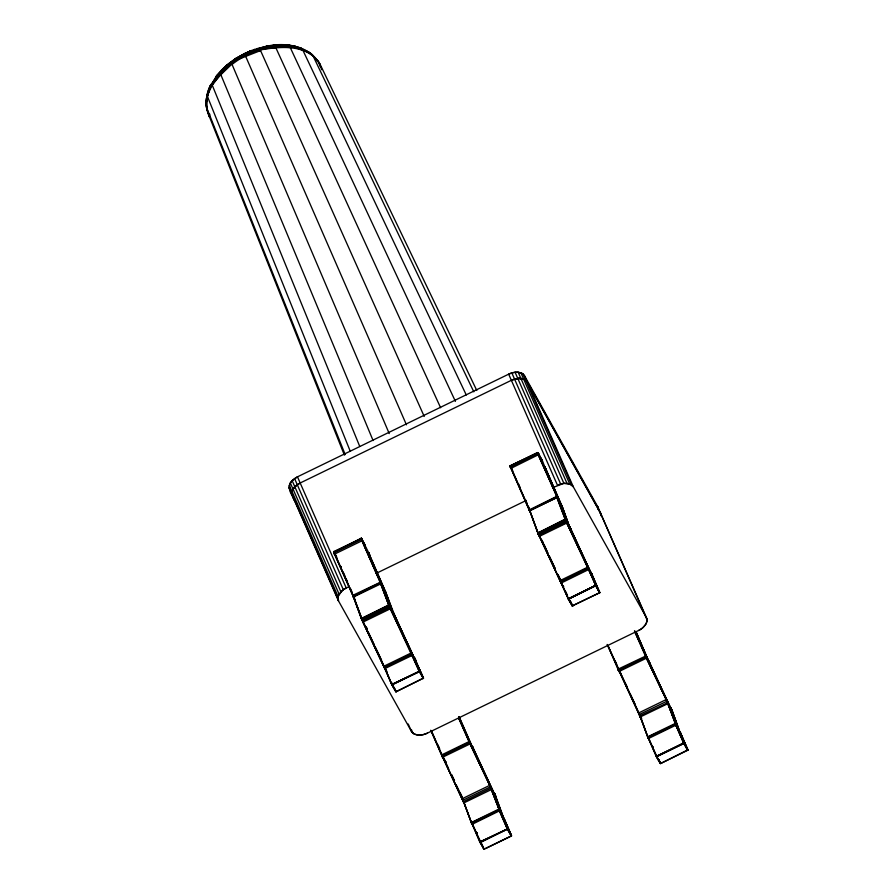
<?xml version="1.0" encoding="UTF-8"?>
<svg xmlns="http://www.w3.org/2000/svg" width="894" height="894" viewBox="0 0 894 894"><rect width="100%" height="100%" fill="white"/><g stroke="black" fill="none" stroke-linecap="round" stroke-linejoin="round"><path stroke-width="1.34" d="M212.001 83.801L210.772 84.751C205.195 94.63 205.095 106.889 209.609 117.181L344.391 455.113M493.991 793.403L495.645 796.107L495.645 797.169L494.684 794.922L503.613 818.457L503.825 817.921L511.547 835.812L504.261 819.027L511.435 835.991L483.989 849.289L471.63 822.357L498.673 809.215L499.411 809.774L491.354 788.407L469.618 743.059L442.273 756.447M458.913 717.927L469.786 742.322L468.97 741.629L441.927 754.782L442.251 755.754L463.93 802.89L491.767 789.368L490.806 788.251L463.528 801.616L472.032 824.369L499.735 810.735L511.491 835.801L485.442 848.507M607.842 645.457L640.138 715.658L648.407 738.623L648.016 736.622L675.283 723.425L687.899 749.798L660.588 763.532L687.866 750.211L680.625 733.214L687.933 749.932L684.022 743.372L675.328 723.872L667.08 701.175L639.478 714.407L640.316 717.156L638.774 712.898L665.918 699.7L668.142 703.634L635.299 632.192M333.719 552.179L361.176 538.736L381.257 583.827L380.565 582.15L352.996 595.248L352.996 596.253L380.308 582.709L381.257 583.827L361.288 538.344L362.338 539.697L360.964 538.367L333.719 552.179L334.501 554.146L362.338 540.624L361.556 538.624L360.964 538.367L380.52 583.234L389.303 606.534L419.387 671.685L392.086 684.882L396.098 691.732L423.488 678.11L393.505 612.859M423.477 678.077L411.933 653.704L384.129 667.215L383.749 666.432L362.942 622.135L390.689 608.613L390.108 607.194L362.271 620.693L361.735 619.374L362.293 620.749L362.003 619.061L389.046 605.92L390.779 608.635L380.565 582.15M472.032 824.369L462.489 798.577L489.644 785.39L499.858 810.836L499.165 810.132L472.021 823.318L472.032 824.369L463.092 800.141L490.337 786.91L491.309 788.284L469.283 742.311L458.6 717.994M504.261 819.027L504.261 820.033L494.315 793.112L495.812 797.035L495.354 795.414M545.217 467.45L544.893 466.947L545.709 469.283L542.177 460.142L537.685 452.61L510.306 465.774L529.371 509.513L537.775 532.902L565.142 519.191L567.154 522.901L556.828 496.326L529.114 509.949L529.371 510.519L556.683 496.975L557.644 498.092L538.188 454.834C535.763 450.453 540.423 455.024 537.45 452.643L510.306 465.774L510.887 468.411L538.188 454.834C538.937 452.107 536.489 452.073 538.378 453.37M588.174 567.947L589.034 569.512L587.961 568.003L560.516 581.48L539.328 536.4L567.064 522.878L566.785 522.141L538.993 535.707L537.763 532.612L537.942 533.316L565.466 519.235L566.461 521.437L538.657 534.958L538.389 534.377L538.378 533.327L565.421 520.185L567.12 522.889L565.421 520.185M561.879 505.825C562.628 509.323 560.985 502.942 562.214 506.641L569.813 527.728L561.924 505.915L544.938 466.992L561.79 506.35M570.707 529.024L569.702 526.655L591.068 573.345L569.735 526.745M687.765 750.256L680.2 732.186L680.904 733.862M336.814 557.342L334.021 551.531L334.49 554.079L333.92 551.509L361.511 538.423M538.255 453.18L510.407 466.154L510.865 468.344L510.217 465.83L511.144 466.992L510.686 466.21L527.896 457.84M471.853 823.452L479.888 842.271L484.09 849.233L480.044 841.891L480.413 842.383L507.736 828.917L499.064 809.595L490.951 788.329L499.187 809.282M570.16 527.784L570.73 529.17L569.735 526.845L571.244 530.913M591.694 573.747L599.773 592.655L572.149 605.942L599.796 592.655L591.023 572.272M369.602 554.604L361.701 538.803L362.338 539.697M207.587 94.183C204.737 101.625 206.782 110.04 209.609 117.181L209.632 116.242C204.29 107.146 205.866 96.384 209.721 87.087L207.475 96.563L206.559 107.448L345.185 454.588M423.465 678.166L396.12 691.721L391.818 684.525L419.554 671.159L391.963 684.648L384.778 667.662L411.821 654.52L412.648 655.246L389.616 607.216L380.039 582.106M392.041 684.301L392.343 684.826L391.907 684.391L392.343 684.826L392.075 684.312L419.632 671.461L412.134 654.442L411.117 653L384.074 666.142L384.129 667.215C383.649 664.935 385.839 671.55 383.772 666.354L362.606 621.341L389.952 607.954L390.745 608.624L390.041 607.629M507.736 828.827L480.145 841.835L480.38 842.405L507.736 828.827L480.145 841.835L480.357 842.383M683.787 742.892L687.687 750.368L683.608 743.037L675.551 724.397L683.776 743.026L656.386 756.335L683.575 742.959L683.944 743.45L656.699 756.536L648.184 737.058L675.786 724.039L676.244 725.101L675.451 724.442L648.407 737.584L648.407 738.623L647.77 737.069M476.793 390.466L319.773 63.642C305.502 42.186 276.861 47.013 255.293 50.79L254.41 49.472C239.536 54.825 225.646 63.832 216.057 76.482L206.615 97.278M442.396 756.313L463.93 802.89L462.489 798.577M511.469 835.979L507.189 828.693L498.673 809.215M423.465 678.088L419.118 671.126L423.331 678.479M660.61 763.465L656.632 756.335M504.797 821.251L511.312 836.114L507.323 828.984L499.277 810.12M539.283 535.361L561.208 583.044L588.911 569.422L595.873 585.883L599.729 592.666L595.717 585.335L568.282 598.667L538.21 533.461L538.669 534.891L529.371 509.513M683.809 743.428L656.799 756.648C654.33 754 664.633 770.829 658.878 759.732M419.252 671.282L411.821 654.52M560.884 582.318L588.52 568.707L596.007 585.726L568.651 599.047L572.573 605.964L570.171 600.734M480.313 842.394L471.797 822.793L498.953 809.606M657.917 758.414L660.476 763.543L656.274 756.536L648.027 737.449L648.385 738.556L676.188 725.045L675.875 724.419L676.032 724.989M362.282 539.618C360.885 537.808 360.986 537.629 362.282 540.568L361.355 539.495L334.311 552.648L334.49 554.001L333.831 551.564L334.758 552.727M530.354 456.644L537.909 452.699L557.186 497.008L556.638 496.304M385.716 592.856L393.494 613.887L385.549 591.66L368.529 552.693L369.568 554.794M510.865 467.406L510.306 465.774L510.865 467.406L510.161 466.165L510.452 467.383L538.177 453.806L556.951 496.416L557.644 498.092L556.906 497.5L529.863 510.653L529.818 511.625L529.628 510.876M596.007 585.726L565.042 519.224M396.143 691.688L395.774 691.677M572.305 605.875C560.437 585.402 579.524 618.871 569.959 600.757M292.494 494.65L289.79 489.811A12.985 8.236 -23.7 0 1 290.36 483.017L292.148 480.659L297.478 476.826L508.664 374.173C513.547 371.904 520.9 370.708 524.487 375.726L597.494 506.328L646.34 617.463C648.731 623.062 643.244 628.203 638.64 630.46L427.377 733.147C422.493 735.416 415.14 736.6 411.553 731.594L338.513 600.936L292.439 495.98C288.784 490.951 287.689 483.531 293.288 479.564M296.551 503.244C291.813 498.349 289.734 490.169 295.948 485.733M290.36 482.995L339.083 594.119A12.985 8.236 -23.7 0 0 338.513 600.936L338.066 596.533L342.022 590.688A12.985 8.236 -23.7 0 1 346.168 588.04M368.82 553.811L368.507 552.682L385.795 592.778M469.618 743.059L470.412 743.719L469.294 741.573L470.445 743.741L442.608 757.24L441.658 755.061L463.897 802.689M458.913 716.731L473.284 749.083L472.568 747.563M561.622 505.322L561.79 506.093L544.904 467.037L545.709 469.283M561.208 583.044L560.873 582.195L568.461 599.148L595.605 585.358M588.073 567.969L566.315 521.928L588.319 567.969L587.503 567.265L560.46 580.407L568.539 599.114M648.385 738.556L648.172 737.807L656.766 756.581M350.292 451.369L207.475 96.563L210.772 84.751M568.483 598.924L595.583 585.447L599.595 592.789M362.908 621.095L384.442 666.924L391.863 684.782L395.662 691.554M656.799 756.648L656.554 756.168M334.49 554.079L333.708 551.721M529.639 511.156L510.228 466.411M607.115 644.44L640.316 717.156L640.138 715.658L667.784 702.729L666.823 701.142M423.242 678.535L414.414 658.241L415.341 659.537L414.648 658.006L423.421 678.334L394.008 614.055L406.021 640.652M333.786 552.011L334.11 552.492L333.909 551.732M510.485 466.791L511.044 467.048M334.155 552.827L334.591 553.844L334.021 551.889L353.253 595.862L363.076 621.989L361.902 619.117L362.562 620.358M412.603 655.19L384.811 668.634L384.778 667.662M442.329 756.659L442.228 755.464L469.741 742.277L469.384 741.595L469.585 742.232M634.908 631.008L646.172 656.587L618.447 670.344L618.994 671.539L646.82 658.006L646.004 657.325L618.95 670.466L618.994 671.506L618.95 670.466M636.103 631.823L649.2 662.622L672.277 711.099L680.736 734.242L680.412 732.734M463.36 801.505L463.092 800.141M639.288 714.619C641.568 720.218 638.439 711.579 640.07 716.53M671.349 708.908L670.69 707.377L671.64 710.473L649.379 662.51L649.558 663.404M208.838 89.903C215.387 78.303 226.45 70 235.524 60.401L235.39 58.702L251.449 50.556L252.22 51.93L260.556 50.578L424.225 416.448M495.645 796.375L494.315 793.112L494.863 794.788M352.996 595.248L361.556 619.05L353.253 596.611L380.52 583.234L380.252 582.039M556.94 497.299L557.588 498.014L556.526 496.326L565.31 519.615L556.426 496.371M258.925 48.913C279.263 39.917 314.599 44.119 321.672 69.721M462.299 798.688L463.025 799.996M671.126 708.305L672.031 711.434L649.133 661.493M431.556 731.136L442.932 756.983M442.262 756.503L442.251 755.754M618.447 670.344L607.931 645.401M368.551 552.905L369.501 554.883M544.904 467.037L544.893 467.54M334.166 553.352L353.085 595.985L333.931 552.503M510.91 468.188L510.318 466.769L510.887 468.411M353.421 597.058L381.123 583.681L380.52 583.234M384.074 666.142L384.264 667.036L361.355 618.447L388.655 604.959L390.142 607.618M562.259 506.842L561.957 506.093M640.283 716.954L668.086 703.544L646.004 657.325L634.438 631.008M671.875 710.261C672.746 712.529 671.718 709.009 671.819 710.35M361.556 538.624L361.746 538.713M394.399 615.91L395.07 616.48L385.225 590.912L385.403 592.085M362.271 620.693L361.779 618.536L388.823 605.394L390.075 607.171L389.035 605.339M385.873 592.476L385.85 592.677M393.505 613.128L393.528 612.926M471.786 823.542L471.797 822.793M569.891 527.393L569.702 526.655L569.959 527.561M503.836 818.222L504.361 819.977L504.227 819.206M648.184 737.058L647.994 737.639L638.875 712.842M680.233 732.287L680.166 733.158M415.162 659.884L415.33 660.498L414.648 658.006L415.017 659.817M494.248 793.235L494.795 794.643L472.434 746.501L493.51 792.118M472.11 824.056L471.641 823.463M430.729 730.253L442.608 757.274L442.575 756.201M618.48 670.154L619.017 671.461L618.637 670.019M393.762 613.575L394.153 615.128L393.762 614.491M639.758 715.524L618.212 669.103L645.881 655.95M373.089 440.552L220.662 74.303L225.478 67.888L225.735 65.91L235.837 58.602L244.744 53.595L245.124 54.154L251.382 50.712L251.538 51.405M538.3 453.951L537.45 452.643L538.076 453.772M591.705 574.764L590.889 572.451M265.35 47.348L266.278 46.209L267.63 47.404L275.743 47.527L440.608 407.731M481.844 844.271L484.045 849.3L479.922 840.472M207.05 99.815L206.067 103.134L206.38 107.179M472.658 747.496L472.356 746.803L472.758 747.228M494.93 794.721L495.343 795.66L494.773 794.855M649.815 663.236L649.513 662.32M562.125 506.496L569.813 527.728M510.91 467.216L510.284 465.998L510.452 466.702M572.518 605.819L568.629 598.086M210.056 86.014L217.667 74.805L212.716 82.684M209.922 87.478C218.885 70.727 235.077 59.339 251.449 50.556M385.448 592.487L385.146 591.225M587.704 567.176L595.996 585.57M595.907 585.749L599.785 592.554M680.613 733.471L680.915 734.008M483.866 849.166L484.213 849.244M537.696 452.688L538.099 452.934M225.478 67.888L212.28 85.254L359.757 446.475M291.846 493.901L292.494 495.98A12.985 8.247 -23.7 0 1 293.064 489.186L294.852 486.828M339.083 594.119L343.307 589.682L348.716 586.732M561.354 505.613L561.845 506.004M561.231 582.821L560.918 582.117M618.614 669.729L618.212 669.103L618.994 671.539M648.865 661.884L636.126 631.969M254.287 50.388L254.41 49.472M415.196 659.694L415.419 660.442M471.708 822.849L471.753 823.72M647.926 737.483L640.082 716.273M557.23 497.466L529.773 510.709L537.987 532.936L537.998 532.366M216.057 76.482L226.484 65.575L227.568 65.72M395.092 616.447L394.489 615.865L413.821 656.978M560.203 580.575L560.527 581.435M670.556 707.556L671.249 708.841C669.338 704.684 672.869 711.948 671.249 709.054M220.662 74.303C238.776 53.282 267.63 40.521 295.4 46.41L302.865 50.198L466.277 394.992M570.048 528.019L570.238 528.7M570.014 528.186L570.45 529.438M294.808 486.828L300.194 482.995L511.402 380.296M639.411 714.261L638.685 712.954M225.389 66.726L244.598 53.551L251.382 50.712M395.93 691.61L391.684 682.547M395.953 691.643L394.243 687.777M473.809 391.818L312.967 55.73C288.784 37.056 254.03 47.136 232.049 64.435L389.225 433.59M394.869 616.648L393.807 613.586L394.31 614.983M561.611 506.227L561.533 505.49M389.147 605.886L390.03 607.06L389.303 606.534L361.981 620.045L361.735 619.464M566.215 520.844L538.646 533.942L538.657 534.958M414.682 659.079L414.324 658.297M235.29 59.339L251.739 50.992M260.389 47.795L268.748 45.75L270.2 46.935L290.17 47.393L291.992 46.443L302.865 50.198L301.468 48.265L294.059 46.097L292.617 46.399M495.254 796.208L495.868 796.934L495.131 794.9M339.228 549.553L358.896 539.987M376.218 573.367L526.231 500.45M552.481 487.688L563.902 483.375L570.853 484.47M235.39 58.702L242.799 55.26M406.457 424.818L245.068 54.981L252.22 51.93M235.524 60.401L260.556 50.578L259.383 47.885L254.242 49.662M366.92 628.359L367.054 629.152L366.495 627.7M541.641 460.019L537.719 452.576M537.964 453.761L538.601 453.828L537.853 453.057L538.713 453.962M543.898 544.189L547.821 553.051L543.641 544.2M411.117 653L412.648 655.246M469.819 742.981L491.521 789.178M445.447 761.319L445.76 762.403L445.558 761.286M390.522 608.646L390.153 607.875L411.922 654.207M523.616 378.989L517.827 378.419L511.379 380.341A12.985 8.247 -23.7 0 1 520.856 378.441L524.778 379.503M588.107 567.824L587.604 567.209M516.184 378.71L520.889 378.43A12.985 8.247 -23.7 0 1 527.181 381.883L600.265 512.508L646.988 619.542M537.797 452.733L538.669 454.834L537.719 453.124M361.332 538.311L361.578 538.523M260.467 49.148L275.743 47.527L270.2 46.935M268.122 46.063L274.335 45.438M566.461 521.437L566.327 522.219M517.805 378.464L520.889 378.43M635.086 632.214L646.82 658.006M445.257 761.33L445.838 762.392L445.044 761.017M412.022 654.196L412.536 655.157L412.223 654.453M362.025 539.529L361.589 538.78M380.732 583.19L388.924 605.361M543.094 542.658L542.993 541.943M366.182 627.588C364.998 624.694 366.953 629.298 366.395 627.7L366.808 628.393M566.405 521.325L565.254 519.179L565.768 519.805M675.786 724.039L666.22 699.589L667.315 701.656L646.094 657.28L646.362 658.107M341.083 566.606L340.905 566.807M290.17 47.393L278.068 45.058L279.867 44.7L281.766 45.84L290.17 47.393L455.404 401.361M417.867 735.058L414 733.94A12.985 8.236 -23.7 0 1 411.653 731.594M290.516 45.996L288.404 45.605L289.701 45.281L291.992 46.443M491.354 788.407L491.767 789.368L489.912 785.312L490.94 787.39M340.871 566.595L340.759 566.293M518.129 372.262A12.985 8.236 -23.7 0 0 508.664 374.173L557.476 485.263A12.985 8.236 -23.7 0 1 562.292 483.632A12.985 8.247 -23.7 0 1 566.986 483.352L569.69 483.945L573.3 486.817L646.34 617.463A12.985 8.236 -23.7 0 1 645.77 624.258L642.831 627.711A12.985 8.247 -23.7 0 1 638.64 630.46M476.904 833.242L476.536 832.582L477.105 833.219M306.776 51.338L308.43 51.796L312.967 55.73L310.52 53.282L308.81 52.802M470.065 742.981L490.482 786.396M660.331 763.476L658.766 759.755M293.768 46.745L297.21 47.784M244.744 53.595L245.068 54.981M522.04 373.379L518.174 372.262L566.986 483.352M299.982 47.896L309.737 52.746M523.593 379.034L527.225 381.85L600.209 512.497A12.985 8.236 -23.7 0 1 600.924 515.726A12.985 8.247 -23.7 0 0 600.209 512.508M444.72 760.124L443.547 757.564M476.737 833.174L476.457 832.537L476.692 833.119M235.837 58.602L236.575 59.004M499.645 810.724L499.612 810.266M361.914 539.685L361.332 538.858L361.936 539.674L361.891 539.004M310.52 53.282L318.454 61.619L320.734 67.162M391.84 684.659L384.487 667.997M491.298 789.167L489.744 785.357M591.068 573.345L591.806 574.708L591.638 574.082M510.966 468.11L510.575 467.428L511.144 467.987M334.2 553.163L334.758 553.721M525.75 380.207L527.203 381.894M665.918 699.7L667.08 701.175M489.532 785.435L490.448 786.362L489.968 785.323M311.85 54.266L319.773 63.642M510.575 467.428L529.55 510.172M538.601 453.828L538.177 453.224L538.669 454.834M679.988 732.722L671.517 709.165M353.644 596.823L361.612 618.1M648.664 738.198L648.027 737.449M618.916 670.645L619.318 671.249M389.762 607.026L389.259 605.864L389.873 607.015M619.218 671.305L618.86 670.522M442.832 757.039L442.161 755.821M675.551 724.397L675.931 724.989L675.663 724.386M431.456 731.191L442.061 756.078M384.968 591.347L385.403 591.828M411.329 652.911L411.81 653.559L411.497 652.877M384.688 667.717L385.079 668.343M590.699 572.562L591.28 573.546M363.266 621.878L362.808 621.151L363.165 621.933M649.29 662.566L635.947 632.192M384.599 667.784L384.979 668.399M571.925 532.12L591.247 573.233L590.956 572.395M565.98 520.286L566.338 521.291L565.634 520.129L565.69 520.8M618.436 669.841L618.078 669.248L618.424 670.288M334.233 552.034L334.669 552.783M472.993 748.244L473.44 748.971L473.116 748.021M389.628 606.467L390.03 607.06L389.371 605.875M334.11 552.391L334.49 553.04L334.2 552.179M317.012 60.546L317.404 61.205M209.777 114.365L209.386 113.706L209.609 117.181M667.684 703.433L667.449 702.572L675.741 723.961L667.662 702.617L668.086 703.544M462.857 800.365L462.187 798.789L462.824 800.275M539.395 536.311L538.981 535.662M362.964 622.09L362.651 621.274L363.009 622.045M545.094 467.271L545.239 467.998M510.575 466.444L510.966 467.126L510.664 466.366M618.369 669.919L618.056 669.472M380.587 582.564L361.511 539.607L361.813 540.568M368.853 553.364L368.853 553.732M472.412 746.725L472.758 747.35L472.445 746.646M538.3 453.806L538.177 453.224L541.865 459.974M511.446 468.333L512.62 470.579M364.897 544.669L361.791 538.959M364.685 544.725L361.623 539.596L362.025 540.512M369.423 554.962L368.73 553.352M587.872 567.142L588.252 567.835M538.188 454.834L537.897 453.873L556.895 496.36M670.466 707.612L671.182 708.908M442.631 757.196L442.329 756.57M556.828 496.326L557.141 496.908M383.749 666.399L384.141 667.17L383.772 666.354M362.215 540.524L361.735 539.596L362.282 540.568M649.156 661.549L648.809 660.767M570.741 529.103L570.182 527.851M353.219 596.812L353.432 597.36M538.121 533.729L538.367 534.31L537.942 533.316M563.287 585.827L563.712 586.576M444.91 760.671L444.597 760.023L444.866 760.626M390.421 608.691L389.661 607.048M645.658 656.576L645.468 655.861L667.572 702.237M571.735 532.221L577.669 544.826M580.631 551.129L586.553 563.734M587.738 566.26L590.107 571.3M625.688 684.033L627.42 687.721M622.056 676.646L627.342 687.732M630.147 693.856L635.433 704.941M639.97 714.753L641.713 718.441M554.984 568.171L549.005 555.565L554.906 568.148M557.89 574.473L562.17 583.29M557.867 574.451L562.013 583.279M473.183 749.138L480.112 763.889M481.274 766.348L486.47 777.411M487.632 779.87L493.41 792.162M407.206 643.166L413.14 655.771M451.615 774.685L454.51 780.831M460.287 793.123L462.019 796.811M446.251 763.61L448.598 768.538M451.459 774.673L454.431 780.842M456.074 784.507L461.941 796.822M368.44 632.46L374.396 645.088M375.581 647.602L381.57 660.208M384.442 666.488L386.901 671.562M646.306 657.224L646.563 658.018M571.065 529.818L571.4 530.801L571.076 529.941M394.69 615.553L395.025 616.536L394.69 615.675M670.679 707.445L671.282 708.763M494.315 793.146L494.918 794.442M390.343 607.864L390.689 608.613M621.431 675.272L621.732 675.942M411.788 653.682L412.212 654.263M590.8 572.506L591.157 573.289M542.893 542.58L543.25 543.373M539.551 536.199L538.378 533.327M588.408 568.718L588.721 569.4M412.033 654.453L412.123 655.201M362.595 621.397L362.942 622.168M588.408 568.461L588.911 569.422M618.134 669.17L618.547 670.087M441.748 754.905L442.061 755.955M646.127 656.542L645.68 655.838L645.759 656.542M560.862 582.262L561.186 582.977M490.549 786.865L491.197 789.212M538.646 533.942L538.948 534.623M538.702 534.813L538.154 533.55M441.647 755.139L441.938 755.799M353.164 595.918L352.895 595.303L353.253 596.89M591.984 574.395L591.75 573.859L591.984 574.473M542.613 541.909L542.937 542.624M462.947 800.286L463.338 801.437M600.857 514.575L597.494 506.328A12.985 8.236 -23.7 0 1 598.153 509.546M524.487 375.726L573.3 486.817A12.985 8.247 -23.7 0 0 570.785 484.447M523.035 374.038L571.847 485.129M520.889 372.854L569.69 483.945M515.089 372.284L563.902 483.375M511.849 372.932L560.661 484.034M592.364 575.982L599.002 591.392M614.96 660.51L616.681 664.32M618.771 669.26L621.106 674.389M518.486 483.866L520.129 487.599M525.583 500.037L527.27 503.836M528.32 506.261L529.952 509.993M565.824 591.694L567.5 595.527M459.091 716.597L472.267 746.87M459.125 718.038L469.506 741.685M458.7 717.949L469.484 742.244M384.521 590.04L368.686 553.956L384.42 590.107M437.971 744.925L439.624 748.703M343.195 572.093L344.883 575.881M345.922 578.306L347.565 582.039M350.347 588.319L352.057 592.096M353.074 594.544L354.717 598.276M411.341 729.482L413.006 733.281M366.305 627.689L366.618 628.381M408.223 724.006L411.553 731.594M297.478 476.826L346.213 587.95M294.573 478.547L343.307 589.682M292.148 480.659L340.882 591.783M289.332 485.408L338.066 596.533M289.131 487.733L337.865 598.857M648.731 661.068L649.033 661.761M652.911 746.848L653.123 747.44M541.876 540.177L542.289 540.803M667.684 702.55L667.203 701.566L667.572 703.477M675.719 725.045L675.227 723.916M538.713 454.89L538.177 453.806M565.746 520.129L566.036 521.314L565.634 520.129L566.148 521.291L566.003 520.733M529.404 510.597L529.103 509.803M353.018 596.332L352.739 595.683M361.768 619.285L362.327 620.548L362.003 619.061M680.647 733.281L680.926 733.929L680.625 733.214M652.709 746.546L653.067 747.384M538.121 453.861L538.512 454.778M565.924 520.219L566.248 521.28M499.567 810.199L499.735 810.735M463.528 801.616L463.662 802.209M414.648 658.04L414.972 658.833M542.289 541.205L542.01 540.322M648.016 736.622L648.083 737.36M471.551 823.117L471.54 822.424M672.277 711.099L672.243 710.898M495.857 796.632L503.948 818.759M667.907 703.444L667.561 702.583L668.008 703.477M567.064 522.878L566.785 522.141L566.997 522.889M537.909 533.226L537.763 532.612M679.518 731.471L672.064 710.54L672.199 711.3M537.998 453.124L538.21 453.694M544.971 467.249L545.061 468.221M318.834 62.289L320.063 65.888M566.64 522.13L566.897 522.912M469.92 742.959L470.188 743.752M415.352 659.66L415.565 660.297L415.319 659.738M646.206 657.246L646.463 658.051M566.427 522.174L566.695 523.001M390.309 608.736L389.929 607.663M362.26 619.676L362.472 620.414M645.68 655.838L645.87 656.509M588.308 568.74L588.509 569.467M491.175 788.318L491.409 789.156L490.728 787.29M504.171 819.295L504.361 819.977M469.283 742.311L469.194 741.573M293.064 489.163A12.985 8.247 -23.7 0 1 300.172 483.017M427.377 733.147A12.985 8.236 -23.7 0 1 417.911 735.047M293.243 479.642A12.985 8.236 -23.7 0 1 297.434 476.904M521.94 373.368A12.985 8.236 -23.7 0 1 524.387 375.715M415.598 660.13L415.364 659.593L415.598 660.13M560.728 581.234L560.27 580.519L560.639 581.301M639.221 714.474L638.573 713.054L639.21 714.541M646.06 656.509L645.77 655.85L646.06 656.509M495.891 796.733L495.678 796.185L495.891 796.833"/></g></svg>
